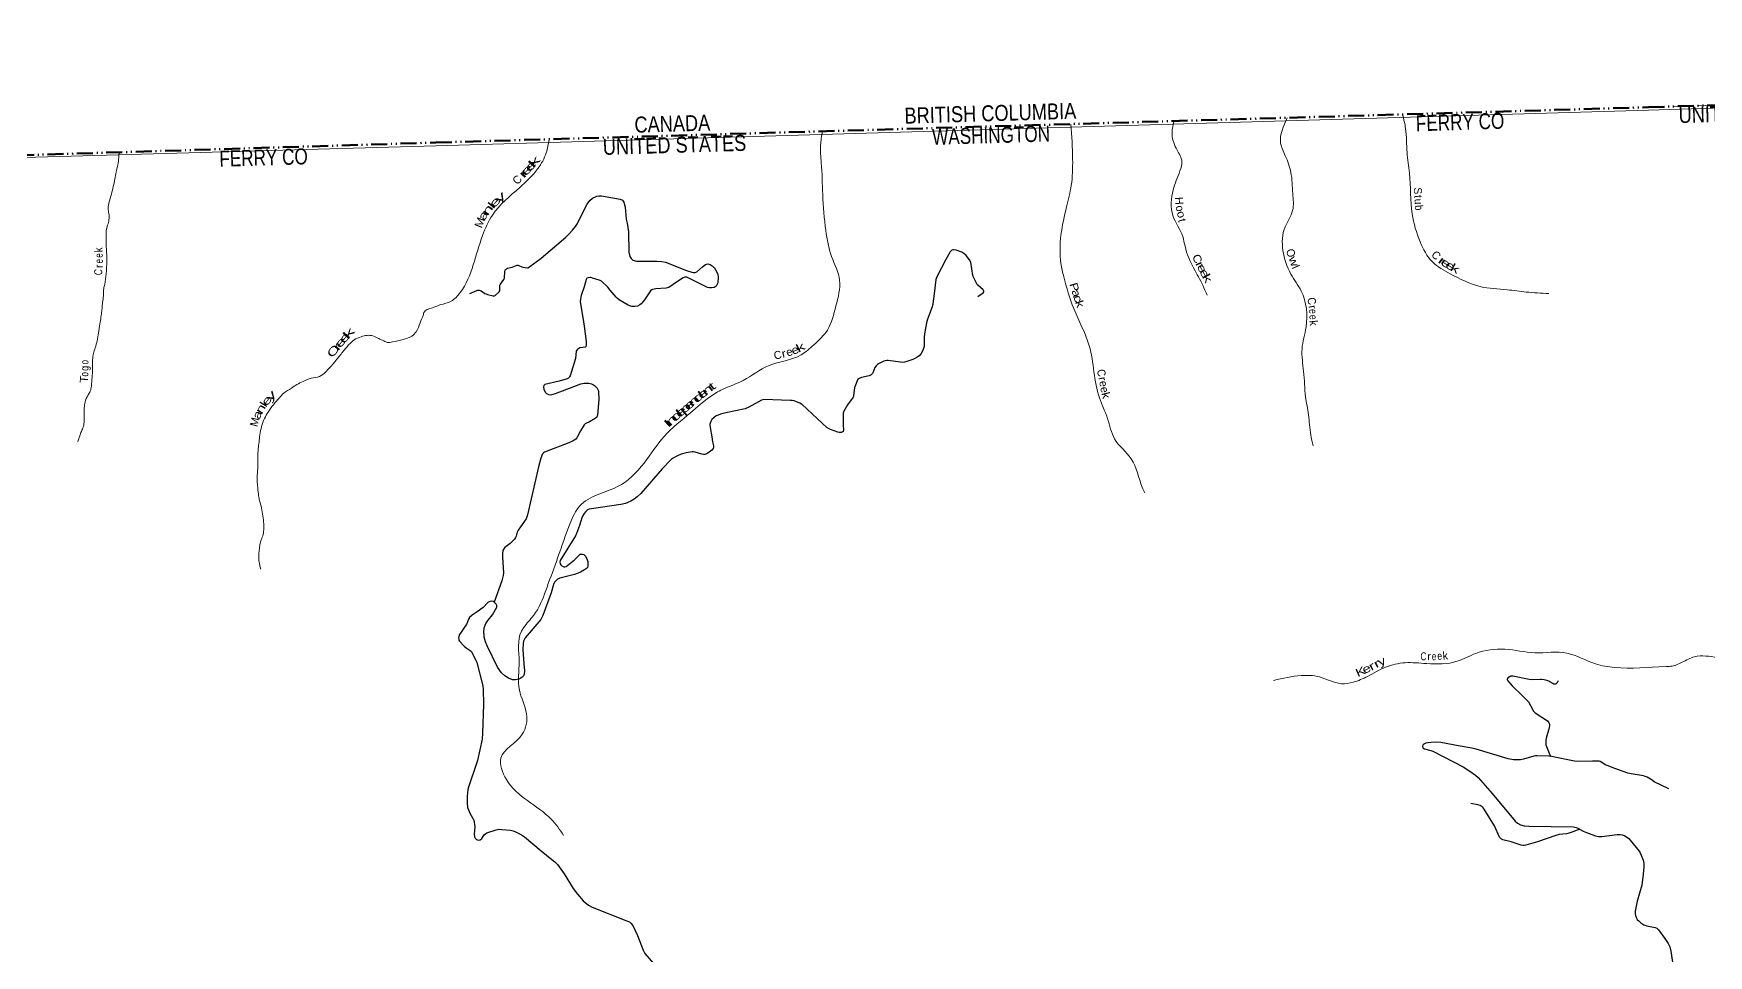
# Model space of a CAD drawing. Header units: feet. Extents: x 485078 to 733631, y 372822 to 564222.
# Drawn here: x 626577 to 668445, y 540563 to 563612 of the extents above; entities that cross this region are included whole.
import ezdxf
from ezdxf.enums import TextEntityAlignment as Align

# ---------------------------------------------------------------- set-up
doc = ezdxf.new("R2010")
doc.units = ezdxf.units.FT
doc.header["$LTSCALE"] = 80
doc.linetypes.add('DASH_DOUBLE_DOT', pattern=[9.2, 5, -1.2, 0.3, -1.2, 0.3, -1.2])
doc.linetypes.add('DOT_DASHED', pattern=[7.7, 5, -1.2, 0.3, -1.2])
for name, color, linetype, lineweight in [('10', 7, 'DASH_DOUBLE_DOT', 60), ('29', 7, 'Continuous', 25), ('39', 7, 'Continuous', 13), ('4', 7, 'Continuous', 13), ('41', 7, 'Continuous', 13), ('44', 7, 'DOT_DASHED', 13)]:
    doc.layers.add(name, color=color, linetype=linetype, lineweight=lineweight)
doc.layers.add('12', color=7, linetype='Continuous')

msp = doc.modelspace()

# ---------------------------------------------------------------- linework, layer by layer
at = {"layer": '10', "lineweight": 70}
msp.add_line((666941.49, 561768.41), (697246.02, 562702.52), dxfattribs=at)
at = {"layer": '10'}
for p, q in [((636632.78, 560885.48), (666941.49, 561768.41)), ((606327.52, 559958.31), (636632.78, 560885.48))]:
    msp.add_line(p, q, dxfattribs=at)
at = {"layer": '29'}
for points in [[(637485.74, 557114.03), (637656.92, 557185.2), (637686.28, 557192.14), (637714.16, 557192.33), (637739.67, 557186.8), (637763.69, 557176.65), (637858.19, 557115.21), (637888.87, 557100.53), (637924.39, 557088.5), (638063.2, 557052.17), (638080.28, 557048.97), (638093.13, 557051.52), (638115.52, 557061.79), (638129.4, 557072.48), (638215.89, 557150.47), (638232.19, 557174.67), (638236.71, 557194.82), (638233.51, 557317.69), (638239.73, 557333.93), (638247.39, 557346.54), (638333.88, 557464.07), (638347.22, 557496.66), (638359.35, 557666.25), (638367.51, 557695.4), (638377.12, 557710.35), (638397.41, 557728.52), (638426.64, 557741.89), (638542.97, 557774.02), (638664.35, 557817.2), (638685.27, 557820.68), (638708.13, 557816.13), (638781.8, 557775.53), (638804.96, 557768.26), (638922.75, 557754.16), (638944.1, 557756.3), (638952.18, 557758.6), (639266.69, 557997.44), (639884.92, 558519.27), (639965.95, 558600.39), (640051.37, 558696.55), (640128.25, 558790.57), (640170.96, 558861.09), (640202.91, 558919.31), (640413.66, 559347.81), (640487.01, 559438.06), (640552.37, 559493.11), (640662.13, 559549.18), (640704.84, 559553.46), (640773.02, 559553.15), (641243.68, 559474.28), (641298.51, 559442.34), (641332.68, 559395.32), (641363.73, 559272.81), (641390.72, 558969.09), (641418.45, 558872.86), (641450.14, 558653.82), (641460.22, 558146.38), (641484.3, 558034.1), (641514.2, 557987.09), (641556.91, 557948.62), (641647.16, 557919.82), (642160.84, 557922.24), (642282.98, 557914.43), (642372.83, 557893.5), (642895.85, 557688.6), (643034.69, 557645.18), (643076.33, 557637.7), (643120.11, 557640.91), (643154.26, 557654.58), (643297.39, 557775.78), (643372.1, 557837.5), (643398.79, 557849.26), (643431.18, 557850.5), (643491.69, 557833.23), (643542.94, 557807.59), (643594.19, 557756.3), (643618.62, 557718.63), (643683.89, 557593.89), (643694.49, 557508.37), (643679.61, 557380.2), (643658.26, 557328.92), (643637.97, 557297.93), (643619.53, 557281.53), (643590.99, 557265.88), (643525.86, 557251.99), (643473.53, 557253.06), (643424.35, 557266.23), (643022.3, 557465.07), (642941.79, 557507.35), (642909.76, 557520.17), (642881.99, 557524.45), (642854.23, 557520.17), (642820.19, 557506.06), (642676.86, 557414.74)], [(650185.01, 557033.13), (650316.4, 557131.98), (650328.01, 557151.04), (650328.55, 557167.61), (650325.87, 557184.17), (650315.28, 557202.47), (650181.73, 557316.66), (650157.89, 557344.91), (650145.96, 557366.34), (650066.23, 557534.76), (650058.4, 557559.73), (650004.13, 557892.29), (649977.25, 557950.78), (649886.5, 558065.1), (649829.38, 558113), (649779.72, 558142.03), (649640.91, 558195.45), (649582.12, 558205.62), (649555.49, 558204), (649527.73, 558195.45), (649492.23, 558157.81), (649382.48, 557964.64), (649161.48, 557544.76), (649128.6, 557460.9), (649085.87, 557107.69), (649055.78, 556857.73), (649038.66, 556782.6), (648922.3, 556467.75), (648900.06, 556377.45), (648860.45, 556150.21)], [(640994.81, 557196.04), (640930.24, 557269.47), (640772.75, 557417.95), (640745.41, 557433.63), (640719.78, 557446.45), (640553.21, 557497.74), (640510.5, 557508.43), (640482.74, 557508.43), (640442.95, 557507.19), (640412.27, 557491.33), (640391.26, 557464.04), (640343.82, 557279.95), (640266.66, 557065.16), (640256.37, 557023.34), (640247.83, 556967.78), (640243.56, 556914.36), (640247.83, 556855.36), (640306.71, 556516.05)], [(642676.86, 557414.74), (642676.86, 557414.74), (642459.16, 557265.88), (642427.13, 557250.92), (642393.25, 557243.21), (642129.63, 557224.76), (642050.21, 557213.52), (642029.92, 557201.77), (642001.44, 557178.34), (641914.78, 557051.39)], [(641914.78, 557051.39), (641849.85, 556956.28), (641762.98, 556853.46), (641731.05, 556825.41), (641675.43, 556797.9), (641607.09, 556787.21), (641534.48, 556789.35), (641485.66, 556801.22), (641442.66, 556819.27), (641238.71, 556937.87), (641176.44, 556989.5), (641142.62, 557019.07), (640994.81, 557196.04)], [(640306.71, 556516.05), (640345.42, 556292.96), (640387.8, 555908.92), (640390.92, 555820.26), (640384.51, 555786.07), (640367.82, 555771.61), (640237.2, 555751.33), (640205.13, 555739.06), (640177.37, 555719.83), (640158.15, 555698.46), (640143.85, 555667.21), (640122.56, 555485.57), (639992.43, 555054.37), (639978.76, 555029.6), (639962.75, 555011.44), (639948.87, 554999.69), (639917.05, 554980.61), (639716.51, 554922.92), (639359.26, 554838.48), (639333.84, 554813.77), (639321.02, 554781.72), (639335.03, 554715.21), (639374.41, 554638.55), (639397.9, 554612.9), (639453.43, 554585.12), (639502.54, 554582.99), (639568.74, 554591.53), (639622.79, 554609.16), (640259.54, 554853.31), (640341.8, 554869.33), (640405.87, 554873.61), (640459.25, 554871.47), (640527.48, 554853.69), (640576.71, 554833.01), (640602.33, 554815.91), (640670.23, 554745.26), (640693.09, 554695.18), (640702.7, 554655.64), (640706.94, 554463.85), (640678.14, 554073.34), (640669.6, 554049.83), (640657.53, 554023.92), (640616.21, 553985.72), (640478.18, 553900.1), (640386.64, 553860.71), (640366.36, 553851.1), (640342.38, 553825.35), (640254.02, 553680.88), (640158.15, 553502.04), (640130.38, 553469.65), (640070.58, 553429.05), (639960.72, 553375.91), (639349.95, 553144.27), (639325.29, 553127.74), (639299.66, 553099.96), (639259.67, 552993.73), (639198.59, 552781.22), (638928.08, 551578.48), (638890.9, 551480.93), (638749.12, 551275.15), (638689.97, 551197.04), (638664.34, 551145.75), (638638.72, 551049.59), (638625.9, 551008.99), (638600.86, 550970.56), (638495.75, 550866.1), (638357.89, 550764.3), (638332.27, 550732.25), (638309.18, 550689.79), (638298.1, 550610.45), (638303.85, 550518.48), (638324.1, 550132.07), (638318.39, 550066.6), (638282.99, 549929.96), (638096.06, 549397.11)], [(648860.45, 556150.21), (648839.14, 556027.97), (648839.02, 555807.44), (648830.48, 555760.43), (648796.54, 555666.7), (648762.14, 555608.7), (648710.89, 555553.14), (648657.5, 555508.27), (648560.07, 555461.38), (648407.64, 555412.11), (648348.92, 555398.22), (648303, 555390.74), (648246.41, 555391.8), (647943.17, 555436.68), (647907.93, 555439.88), (647866.29, 555432.41), (647832.12, 555419.58), (647701.85, 555357.61), (647669.6, 555335.92), (647637.79, 555306.33), (647604.35, 555258.3), (647553.97, 555127.36), (647546.2, 555114.33), (647532.08, 555097.98), (647514.99, 555083.02), (647498.44, 555069.66), (647468.55, 555056.65), (647271.88, 555009.09), (647218.16, 554991.13), (647200.54, 554982.05), (647185.92, 554967.39), (647107.11, 554781.72), (647098.58, 554758.48), (647077.21, 554555.21), (647072.94, 554541.32), (647064.1, 554520.22), (646926.16, 554326.58), (646825.22, 554153.47), (646820.95, 554143.85), (646818.52, 554127.41), (646813.36, 553819.13), (646824.16, 553701.51), (646815.82, 553664.06), (646792.13, 553643.82), (646764.37, 553637.4), (646717.38, 553639.54), (646681.1, 553647.75), (646499.56, 553710.06), (646448.01, 553736.57), (646414.14, 553757.07), (645793.84, 554334.12), (645776.68, 554347.93), (645733.97, 554369.3), (645586.62, 554424.86), (645543.91, 554435.55), (645502.05, 554440.1), (644835.98, 554460.12), (644770.72, 554442.16), (644455.86, 554267.79), (644369.19, 554228.07), (643881.28, 554125.36), (643751.14, 554096.84), (643688.14, 554074.4), (643644.36, 554054.1), (643586.91, 554013.75), (643533.32, 553960.08), (643504.48, 553909.86), (643486.33, 553848.96), (643488.2, 553760.33), (643529.84, 553529.33)], [(643529.84, 553529.33), (643552.28, 553404.85), (643571.75, 553301.9), (643572.82, 553268.78), (643564.97, 553239.88), (643529.04, 553195.06), (643430.81, 553118.13), (643383.83, 553096.76), (643355.87, 553087.38), (643321.9, 553086.08), (643281.32, 553092.49), (643117.21, 553145.89), (643072.04, 553152.32), (643042.14, 553152.32), (642887.87, 553126), (642766.66, 553092.49), (642674.83, 553056.16), (642621.45, 553028.38), (642563.61, 552993.76), (642520.01, 552958.93), (642293.83, 552729.47), (641759.71, 552112.34), (641667.94, 552025.09), (641594.72, 551972.65), (641510.98, 551921.45), (641436.24, 551885.12), (641372.18, 551859.48), (641260.48, 551834.2), (640466.56, 551718.39), (640422.94, 551700.27), (640381.3, 551665.02), (640339.65, 551612.66), (640294.25, 551532.25), (640223.26, 551309.5), (640153.86, 551114.76), (640124.64, 551050.04), (639743.56, 550437.45), (639734.23, 550406.37), (639738.5, 550357.22), (639757.72, 550329.44), (639785.99, 550303.19), (639830.33, 550280.29), (639855.95, 550276.01), (639891.04, 550284.78), (640095.8, 550457.35), (640220.79, 550578.26), (640244.62, 550592.28), (640261.7, 550598.69), (640298.01, 550598.69), (640336.44, 550585.87), (640351.39, 550573.05), (640362.1, 550560.44), (640381.29, 550534.58), (640430.41, 550414.91), (640434.68, 550387.13), (640436.15, 550338.07), (640434.68, 550297.38), (640424, 550265.33), (640402.65, 550239.69), (640351.69, 550201.72), (640249.95, 550146.73), (640191.23, 550122.15), (640101.63, 550090.84), (639736.51, 549994.18), (639675.5, 549967.22), (639634.92, 549930.9), (639602.89, 549892.43), (639577.85, 549836.47), (639514.72, 549625.94), (639306.06, 549065.44), (639259.31, 548965.06), (638864.01, 548503.43), (638824.71, 548424.1), (638812.75, 548362.4), (638811.96, 548212.39), (638833.84, 547850.17), (638846.92, 547682.86), (638838.38, 547593.1), (638822.36, 547557.85), (638792.74, 547521.15), (638758.3, 547495.88), (638710.25, 547473.44), (638624.52, 547457.95), (638551.15, 547457.41), (638453.99, 547494.81), (638355.01, 547556.24), (638274.6, 547631.57), (638174.28, 547772.83), (637914.03, 548302.34), (637875.26, 548405.13), (637843.23, 548522.67), (637838.96, 548582.5), (637834.13, 548639.43), (637845.37, 548751.32), (637884.95, 548863.86), (637917.97, 548915.86), (637941.44, 548945.79)], [(638096.06, 549397.11), (638071.73, 549409.49), (638024.75, 549418.04), (637982.04, 549413.76), (637933.01, 549388.38), (637816.11, 549265.59), (637666.81, 549152.35), (637539.99, 549067.58), (637477.69, 549010.24), (637450.29, 548969.28), (637397.77, 548841.74), (637369.14, 548794.05), (637250.15, 548623.77), (637219.66, 548576.09), (637204.71, 548520.53), (637201.51, 548504.5), (637204.71, 548469.24), (637210.05, 548448.94), (637229.25, 548417.97), (637344.05, 548292.95), (637395.84, 548250.21), (637494.07, 548190.37), (637515.43, 548166.87), (637525.58, 548152.93), (637642.49, 547932.88), (637658.74, 547887.21), (637809.02, 547305.53), (637818.67, 547224.48), (637824.57, 546834.43), (637797.65, 546120.92), (637790.91, 545972.25), (637671.58, 545433.97), (637449.23, 544771.29), (637436.41, 544715.73), (637415.73, 544547.48), (637415.06, 544369.55), (637427.87, 544266.98), (637449.41, 544203.58), (637487.66, 544121.67), (637586.44, 543948), (637607.19, 543783.17), (637596.08, 543595.65), (637601.91, 543530.81), (637617.93, 543499.82), (637651.03, 543466.7), (637674.52, 543453.88), (637699.12, 543450.3), (637730.05, 543453.88), (637744.99, 543458.15), (637780.23, 543487), (637843.23, 543582.09), (637875.9, 543608.32), (637911.56, 543626.97), (638144.34, 543706.04), (638212.6, 543718.61), (638281.01, 543716.72), (638504.17, 543694.28), (638569.83, 543678.16), (638610.95, 543662.23), (638775.38, 543578.89), (638848.16, 543531.67), (639267.62, 543177.05)], [(637941.44, 548945.79), (638046.71, 549080.05), (638156.52, 549269.19), (638159.29, 549285.55), (638159.29, 549311.19), (638140.07, 549345.38), (638096.06, 549397.11)], [(664685.78, 547427.92), (664658.94, 547381.55), (664648.8, 547370.33), (664633.32, 547355.91), (664619.97, 547347.9), (664602.47, 547345.98), (664580.46, 547350.03), (664554.3, 547362.32), (664476.57, 547408.36), (664451.27, 547420.55), (664402.68, 547437.11), (664334.34, 547454.21), (664267.61, 547464.36), (664239.96, 547464.9), (664028.96, 547458.48), (663961.93, 547466.36), (663555.75, 547544.27), (663527.12, 547546.1), (663507.9, 547543.96), (663460.92, 547524.73), (663439.56, 547509.77), (663422.48, 547490.54), (663415, 547474.51), (663414.04, 547461.37), (663418.21, 547445.66), (663428.88, 547428.57), (663537.44, 547302.25), (663778.89, 547068.54), (663913.65, 546940.28), (663942.67, 546904.05), (664050.32, 546700.94), (664065.27, 546679.57), (664081.52, 546660.58), (664110.12, 546632.56), (664417.63, 546425.28), (664439.52, 546404.44), (664456.69, 546378.71), (664467.28, 546344.61), (664466.75, 546307.75), (664463.01, 546264.47), (664453.15, 546221.54), (664393.69, 546033.22), (664381.33, 545944.47), (664374.93, 545878.22), (664375.99, 545848.3), (664380.88, 545825.54), (664492.37, 545540.13)], [(662239.98, 545797.8), (661752.87, 545887), (661648.4, 545893.73), (661509.59, 545891.59), (661434.85, 545883.04), (661382.45, 545870.83), (661312.43, 545839.46), (661300.31, 545818.94), (661293.91, 545786.88), (661306.72, 545756.97), (661342.36, 545731.18), (661501.05, 545686.45), (661552.85, 545670.18), (662316.55, 545279.9), (662480.18, 545172.52), (662621.13, 545072.08), (662683.4, 545014), (663038.34, 544610.94), (663613.46, 543917.41), (663667.53, 543868.99), (663744.41, 543830.53), (663838.38, 543800.61), (663955.89, 543794.13), (665071.64, 543776.03), (665132.87, 543765.18), (665180.55, 543748.25), (665312.95, 543671.32), (665392.82, 543634.5), (665460.3, 543609.35), (665620.47, 543558.07), (665693.08, 543538.83), (665729.38, 543534.56), (665779.21, 543534.1), (666160.75, 543587.98), (666235.69, 543585.93), (666296.36, 543576.23), (666351.88, 543557), (666396.73, 543531.36), (666452.83, 543486.78), (666490.69, 543448.02), (666709.62, 543174.76), (666735.2, 543132.82), (666760.83, 543072.98), (666809.95, 542942.63), (666829.17, 542874.25), (666830.7, 542781.94), (666809.03, 542594.17)], [(667456.03, 544732.48), (667088.1, 544906.99), (667034.05, 544942.64), (666912.99, 545018.11), (666864.94, 545038.41), (666818.73, 545053.91), (666513.74, 545103.28), (666431.43, 545123.89), (666102.67, 545235.5), (665909.29, 545308.73), (665861.4, 545332.24), (665779.03, 545387.8), (665737.29, 545408.75), (665708.56, 545417.71), (665676.52, 545421.99), (665543.75, 545417.65), (665167.2, 545416.65), (665098.45, 545422.4), (664516.41, 545537.71), (664456.08, 545543.79), (664166.18, 545552.88), (664119.2, 545550.75), (664075.1, 545544.54), (663818.1, 545468.48), (663747.62, 545455.66), (663655.8, 545451.38), (663570.38, 545455.66), (663435.53, 545477.6), (662639.96, 545718.31), (662527.17, 545745.21), (662239.98, 545797.8)], [(665231.86, 543718.44), (664984.05, 543628.59), (664898.7, 543605.45), (664710.7, 543583.72), (664625.34, 543566.7), (664168.56, 543406.09), (663882.12, 543320.88), (663838.34, 543313.4), (663809.42, 543313.56), (663759.32, 543319.81), (663515.88, 543403.4), (663300.19, 543454.44), (663271.36, 543472.6), (663250.59, 543489.68), (663221.17, 543524.95), (663096.52, 543803.39), (662836.05, 544220.09), (662809.02, 544257.91), (662783.39, 544281.42), (662740.68, 544311.34), (662677.16, 544330.28), (662507.4, 544363.74)], [(639267.62, 543177.05), (639531.36, 542959.18), (639608.23, 542903.62), (639673.15, 542834.2), (639841.96, 542607.35), (640069.51, 542236.9), (640172.01, 542095.86), (640317.23, 541933.45), (640450.74, 541823.73), (640539.32, 541775.32), (641379.56, 541438.18), (641476.81, 541401.36), (641509.55, 541371.83), (641557.96, 541315.88), (641673.57, 541066.34), (641816.36, 540694.04), (641858.05, 540614.14), (642075.64, 540359.89)], [(666809.03, 542594.17), (666777.59, 542321.8), (666661.11, 541919.03), (666612.68, 541670.47), (666612.41, 541605.98), (666623.09, 541558.97), (666646.58, 541492.72), (666665.8, 541464.94), (666708.51, 541417.93), (666753.36, 541381.6), (666831.62, 541331.64), (666902.84, 541306.81), (667107.85, 541266.2), (667157.36, 541244.35), (667197.55, 541206.37), (667356.82, 540989.8), (667435.66, 540861.25), (667476.24, 540775.78), (667502.9, 540671.92), (667545.56, 540396.66)]]:
    msp.add_lwpolyline(points, dxfattribs=at)
at = {"layer": '39'}
for points in [[(657917.42, 561503.62), (657750.01, 560879.08), (657866.38, 560557.32), (658006.32, 560139.25), (658053, 559610.72), (658049.63, 559183.67), (657861.42, 558778.57), (657807.03, 558189.91), (658007.63, 557597.89), (658265.25, 557169.71), (658387.27, 556277.54), (658285.01, 555727.7), (658324.8, 555164.54), (658375.34, 554524.86), (658445.34, 554082.12), (658503.31, 553578.26), (658563.51, 553301.11)], [(660801.41, 561581.13), (660873.01, 561235.55), (660909.89, 560639.91), (660970.43, 560119.96), (661040.24, 559100.54), (661236.34, 558405.18), (661545.18, 557899.85), (661990.32, 557605.6), (662739.84, 557283.4), (663412.11, 557205.39), (663887.41, 557148.92), (664451.12, 557109.66)], [(639828.46, 543566.49), (639514.97, 543972.51), (638922.37, 544435.69), (638396.29, 544963.89), (638260.36, 545499.46), (638794.01, 546092.49), (638901.72, 546602.05), (638721.19, 547198.81), (638716.74, 547908.87), (638771.3, 548667.51), (638888.72, 548839.5), (639127.26, 549135.04), (639412.52, 549774.15), (639678.46, 550503.64), (639994.11, 551374.47), (640234.15, 551801.58), (640667.42, 552081.57), (641178.26, 552283.3), (641837.45, 552872.57), (642340.29, 553537.38), (643003.32, 554132.85), (643487.14, 554529.92), (643798.38, 554712.63), (644314.43, 554938.82), (644953, 555306.83), (645768.83, 555579.77), (646081.79, 555829.31), (646420.98, 556197.12), (646634.63, 556801.38), (646727.68, 557441.96), (646527.08, 558033.98), (646381.08, 558684.54), (646305.25, 559586.39), (646269.5, 560382.38), (646250.36, 560816.75), (646300.34, 561162.15)], [(652510.05, 561341.37), (652551.34, 560471.33), (652515.64, 559810.47), (652398.46, 559282.37), (652259.64, 557863.22), (652329.82, 557531.77), (652580.01, 556735.08), (652964.22, 555807.43), (653083.95, 555155.97), (653219.98, 554501.02), (653426.2, 553980.02), (653599.33, 553480.13), (654015.26, 552978.49), (654292.8, 552267.72), (654358.4, 552126.32)], [(655086.64, 561421.29), (655036.66, 561074.94), (655160.98, 560698.83), (655282.22, 560411.63), (655233.79, 560175.25), (655062.11, 559701.93), (655058.17, 559058.35), (655302.86, 558536.64), (655359.84, 558293.77), (655581.54, 557734.86), (655804.39, 557317.62), (655910.15, 557068.34)], [(627684.79, 553401.86), (627731.73, 553549.96), (627774.96, 553665.66), (627822.3, 553775.35), (627839.55, 553864.49), (627842.64, 553955.5), (627844.79, 554135.46), (627845.74, 554238.58), (627852.86, 554329.63), (627868.26, 554402.58), (627887.81, 554465.46), (627931.32, 554554.89), (627984.9, 554646.44), (628020.06, 554762.06), (628032.84, 554891.59), (628041.82, 554998.84), (628050.46, 555138.43), (628051.28, 555253.68), (628049.95, 555381.03), (628056.95, 555484.22), (628075.84, 555609.77), (628120.8, 555753.8), (628167.44, 555930.19), (628201.77, 556124.65), (628237.82, 556347.43), (628264.24, 556525.62), (628284.94, 556671.41), (628295.74, 556796.88), (628304.89, 556887.95), (628325.36, 557055.98), (628333.58, 557236), (628356.8, 557333.29), (628394.37, 557604.61), (628411.08, 557938.38), (628402.18, 558209.19), (628390.44, 558558.83), (628402.89, 558720.7), (628430.12, 558822.08), (628463.08, 558953.85), (628461.41, 559113.55), (628441.98, 559232.62), (628470.53, 559400.73), (628571.53, 559787.97), (628646.5, 560152.69), (628700.14, 560432.27), (628716.63, 560594.19), (628722.85, 560643.71)], [(639462.51, 560965.97), (639393.42, 560629.08), (639182.57, 560235.34), (638729.7, 559762.45), (638049.77, 559071.3), (637802.58, 558558.96), (637569.1, 557826.53), (637245.19, 557135.51), (637014.01, 556919.13), (636750.2, 556833.42)], [(632259.53, 550220.45), (632232.19, 550323.27), (632210.43, 550472.64), (632212.86, 550626.32), (632229.56, 550768.02), (632250.42, 550897.63), (632293.62, 551017.38), (632330.45, 551165.37), (632332.48, 551357.45), (632312.29, 551549.3), (632275.82, 551753.1), (632229.52, 551930.52), (632203.97, 552055.59), (632183.8, 552245.41), (632168.34, 552564.68), (632188.1, 552799.41), (632181.7, 553025.78), (632195.61, 553240.23), (632214.19, 553396.11), (632234.5, 553578.28), (632278.76, 553789.02), (632351.41, 553989.95), (632442.7, 554146.61), (632572.1, 554329.96), (632727.82, 554507.53), (632831.71, 554617.83), (633024.3, 554747.27), (633158.73, 554835.66), (633317.53, 554912.17), (633516.66, 554995.19), (633728.34, 555037.9), (633878.7, 555148.7), (634072.44, 555361.05), (634245.98, 555573.18), (634413.52, 555779.18), (634593.52, 555952.97), (634768.48, 556029.66), (634915.58, 556065.61), (635059.17, 556050.99), (635205.31, 555985.85), (635337.24, 555926.62), (635424.48, 555891.17), (635547.61, 555900.58), (635813.66, 555960.06), (636032.93, 556049.35), (636142.91, 556157.69), (636239.56, 556381.12), (636314.4, 556565.91), (636349.81, 556657.27), (636440.05, 556720.92), (636587.05, 556766.98), (636681.58, 556806.41), (636750.2, 556833.42)], [(667364.41, 547792.5), (666096.75, 547763.57), (665620.32, 547852.38), (664907.04, 548121.2), (664103.6, 548131.96), (663354.14, 548219.45), (662627.51, 548115.51), (662163.07, 547917.4), (661400.41, 547860.77), (660863.67, 547880.73), (660369.94, 547768.62), (659922.72, 547540.75), (659563.68, 547394.84), (659269.62, 547358.4), (658717.58, 547527.56), (658267.29, 547562.63), (657573.62, 547441.61)], [(675260.03, 546639.9), (675096.23, 546641.62), (674856.35, 546463.29), (674395.1, 546246.71), (673828.62, 546110.28), (673356.85, 545909.6), (672668.47, 545567.64), (672153.94, 545377.96), (671778.36, 545665.34), (671614.35, 546207.16), (671399.96, 546666.72), (671219.48, 546991.65), (670839.81, 547432.66), (670314.46, 547726.17), (669679.55, 547806.38), (669120.06, 547939.18), (668663.2, 548014.01), (668096.73, 548029.29), (667789, 547893.67), (667496.51, 547792.83), (667364.41, 547792.5)]]:
    msp.add_spline(points, degree=3, dxfattribs=at)
at = {"layer": '4'}
msp.add_lwpolyline([(727552.54, 563611.91), (733631.22, 379550.22), (703073.68, 378562.1), (672514.8, 377616.02), (641954.65, 376711.97), (611393.28, 375849.96), (580830.76, 375029.99), (550267.15, 374252.07), (519702.48, 373516.18), (489136.84, 372822.34), (485083.98, 556942.67), (515396.36, 557630.76), (545707.77, 558360.55), (576018.15, 559132.03), (606327.43, 559945.21), (636635.58, 560800.08), (666942.51, 561696.64), (697248.19, 562634.88)], close=True, dxfattribs=at)
msp.add_lwpolyline([(727552.54, 563611.91), (733631.22, 379550.22), (703073.68, 378562.1), (672514.8, 377616.02), (641954.65, 376711.97), (611393.28, 375849.96), (580830.76, 375029.99), (550267.15, 374252.07), (519702.48, 373516.18), (489136.84, 372822.34), (485083.98, 556942.67), (515396.36, 557630.76), (545707.77, 558360.55), (576018.15, 559132.03), (606327.43, 559945.21), (636635.58, 560800.08), (666942.51, 561696.64), (697248.19, 562634.88)], close=True, dxfattribs=at)
at = {"layer": '44'}
msp.add_lwpolyline([(666941.49, 561768.41), (675224.74, 562022.14), (675384.63, 557843.93), (675530.35, 552425.41), (675727.64, 547073.1), (675879.87, 541728.64), (676078.93, 536371.26), (676208.13, 531056.53), (676351.86, 525651.16), (676519.01, 520287.06), (676611.19, 515899.24)], dxfattribs=at)

# ---------------------------------------------------------------- texts
at = {"layer": '10'}
for s, rotation, width, p in [('BRITISH COLUMBIA', 1.669, 0.85, (648353.4, 561356.01)), ('UNITED STATES', 1.717, 0.85, (667703.32, 561370.52)), ('CANADA', 1.669, 0.85, (641603.32, 561130.32)), ('UNITED STATES', 1.666, 0.85, (640812.89, 560575.8)), ('WASHINGTON', 1.693, 0.8, (649045.05, 560826.33))]:
    msp.add_text(s, height=400, rotation=rotation, dxfattribs=dict(at, width=width)).set_placement(p)
at = {"layer": '12', "width": 0.8}
for rotation, p in [(1.72, (661135.95, 561166.76)), (1.64, (631228.11, 560280.23))]:
    msp.add_text('FERRY CO', height=400, rotation=rotation, dxfattribs=at).set_placement(p)
at = {"layer": '41'}
for s, rotation, width, p in [('r', 45.935, 2.25, (638892.2, 560045.37)), ('e', 46.542, 2, (638977.52, 560135.54)), ('e', 46.542, 2, (639073.36, 560236.41)), ('k', 46.542, 2.2, (639166.52, 560334.7)), ('l', 49.453, 1.65, (638101.46, 559250.3)), ('e', 46.453, 2, (638182.98, 559333.16)), ('y', 45.219, 2.2, (638303.16, 559445.16)), ('S', 273.122, 0.95, (661082.32, 559673.22)), ('u', 273.461, 0.95, (661099.38, 559405.61)), ('M', 68.142, 1.15, (637824.86, 558847.67)), ('a', 62.139, 1.5, (637902.51, 559014.12)), ('n', 53.66, 1.8, (638003.71, 559144.6)), ('o', 288.431, 1.15, (655174.83, 559058.08)), ('b', 274.812, 0.9, (661109.19, 559249.38)), ('k', 91.896, 0.9, (628302.22, 558206.15)), ('e', 90.844, 0.75, (628308.02, 558062.06)), ('C', 85.379, 0.8, (628294.12, 557638.14)), ('e', 88.893, 0.75, (628309.69, 557916.63)), ('C', 292.306, 1.15, (655576.48, 557943.24)), ('r', 294.435, 1.45, (655638.15, 557803.66)), ('e', 297.668, 1.4, (655697.17, 557694.1)), ('e', 299.812, 1.5, (655765.78, 557565.31)), ('w', 290.457, 1.3, (657988.36, 557880.25)), ('r', 322.168, 1.95, (661728.52, 557852)), ('e', 326.392, 1.6, (661825.37, 557786.81)), ('e', 329.703, 1.5, (661943.98, 557718.05)), ('k', 331.984, 1.6, (662063.75, 557649.37)), ('P', 286.705, 1.25, (652499.54, 557242.92)), ('k', 298.275, 1.6, (655830.66, 557448)), ('a', 288.167, 1.25, (652547.9, 557089.5)), ('c', 288.167, 1.3, (652592.58, 556953.34)), ('k', 288.167, 1.3, (652636.04, 556820.92)), ('C', 281.452, 0.95, (658431.37, 556903.2)), ('r', 281.452, 1.1, (658454.13, 556752.62)), ('e', 273.08, 0.8, (658461.43, 556659.06)), ('e', 274.08, 0.8, (658469.01, 556513.52)), ('e', 50.891, 1.8, (634325.5, 555830.37)), ('e', 49.555, 1.85, (634424.74, 555944.25)), ('k', 46.903, 2.2, (634527.26, 556050.44)), ('C', 50.738, 1.6, (634140.01, 555603.55)), ('r', 50.866, 2, (634241.12, 555726.62)), ('r', 14.308, 1.2, (645353.91, 555517.71)), ('e', 17.015, 1.1, (645498.29, 555557.48)), ('e', 22.273, 1.25, (645649.95, 555609.76)), ('k', 27.258, 1.6, (645793.37, 555679.7)), ('o', 87.439, 0.75, (627950.27, 555390.52)), ('g', 90.046, 0.85, (627951.29, 555240.66)), ('C', 280.729, 0.95, (653174.17, 555109.57)), ('T', 85.126, 1.1, (627938.21, 554958.91)), ('o', 87.136, 0.75, (627946.42, 555088.01)), ('n', 38.456, 1.9, (643480.31, 554626.67)), ('t', 39.55, 1.75, (643600.18, 554719.29)), ('r', 280.729, 1.1, (653202.31, 554961.06)), ('l', 58.441, 1.3, (632412.2, 554288.31)), ('e', 53.251, 1.7, (632483.4, 554378.3)), ('y', 49.36, 2, (632578.25, 554490.67)), ('p', 40.901, 1.95, (642928.19, 554173.6)), ('e', 40.296, 1.85, (643031.72, 554261.83)), ('n', 40.296, 1.95, (643138.62, 554352.47)), ('d', 38.456, 1.95, (643255.88, 554448.41)), ('e', 38.456, 1.75, (643370.56, 554539.5)), ('k', 283.768, 1.2, (653288.58, 554542.85)), ('a', 67.231, 1.35, (632263.31, 554041.74)), ('n', 60.761, 1.55, (632339.08, 554179.69)), ('I', 43.339, 2.25, (642494.73, 553793.11)), ('n', 42.013, 2, (642590.8, 553879.35)), ('d', 42.013, 2.1, (642712.72, 553987.49)), ('e', 40.901, 1.85, (642822.25, 554081.84)), ('C', 358.578, 0.75, (661316.92, 547942.87)), ('e', 1.295, 0.75, (661585.75, 547945.25)), ('e', 3.092, 0.8, (661730.6, 547951.98)), ('K', 23.445, 1.35, (659785.64, 547568.66)), ('e', 27.006, 1.4, (659939.59, 547642.96)), ('r', 27.006, 1.55, (660073.36, 547708.6)), ('r', 28.212, 1.6, (660200.54, 547776.09)), ('y', 25.2, 1.45, (660316.16, 547831.72))]:
    msp.add_text(s, height=200, rotation=rotation, dxfattribs=dict(at, width=width)).set_placement(p, align=Align.CENTER)
for s, rotation, p in [('C', 45.935, (638737.82, 559885.87)), ('H', 274.68, (655114.73, 559420.73)), ('t', 273.122, (661090.09, 559530.9)), ('o', 282.271, (655137.68, 559218.82)), ('t', 286.165, (655192.9, 558914.86)), ('O', 286.89, (657911.36, 558095.08)), ('C', 314.143, (661565.81, 557997.79)), ('r', 88.893, (628308.25, 557793.45)), ('l', 293.501, (658038.11, 557737.14)), ('k', 275.727, (658474.79, 556365.28)), ('C', 14.308, (645202.58, 555477.92)), ('e', 280.729, (653227.22, 554836.79)), ('e', 281.704, (653254.37, 554687.53)), ('M', 76.132, (632198.9, 553875.88)), ('r', 1.295, (661464.02, 547942.23)), ('k', 5.319, (661873.77, 547960.98))]:
    msp.add_text(s, height=200, rotation=rotation, dxfattribs=at).set_placement(p, align=Align.CENTER)

doc.saveas('drawing.dxf')
